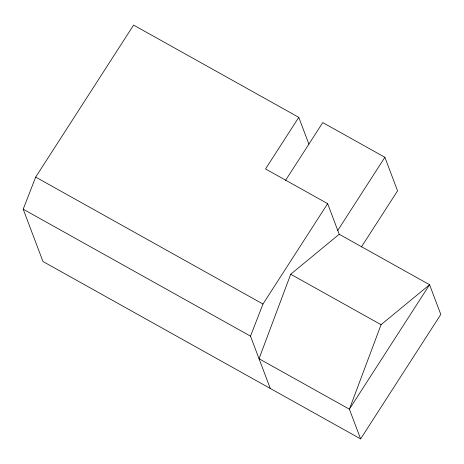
<?xml version="1.0" encoding="UTF-8"?>
<svg xmlns="http://www.w3.org/2000/svg" width="464" height="464" viewBox="0 0 464 464"><rect width="100%" height="100%" fill="white"/><g stroke="black" fill="none" stroke-linecap="round" stroke-linejoin="round"><path stroke-width="0.7" d="M339.219 234.262L290.713 274.236L259.034 358.73L349.386 409.19L360.615 438.903L440.8 314.435L429.571 284.722L339.219 234.262L327.654 203.65L265.53 168.954L298.781 117.346L133.597 25.097L35.682 177.097L23.2 209.2L42.961 261.499L360.615 438.903M381.072 324.696L349.386 409.19L429.571 284.722L381.072 324.696L290.713 274.236M270.263 388.438L250.502 336.145L262.978 304.036L327.654 203.65M285.43 180.554L322.764 122.595L384.882 157.29L397.561 190.837L361.439 246.906M337.769 230.422L384.882 157.29M35.682 177.097L262.978 304.036M23.2 209.2L250.502 336.145M298.781 117.346L308.896 144.124"/></g></svg>
